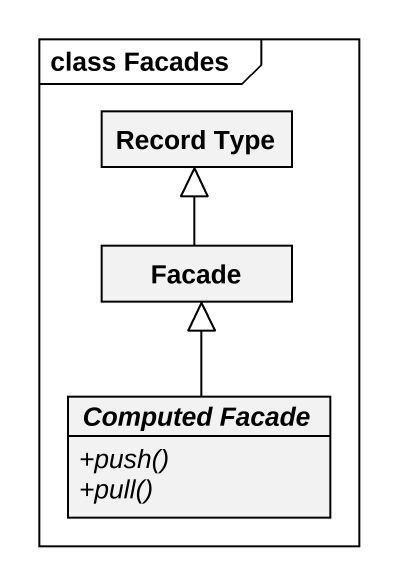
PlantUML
@startuml
mainframe class Facades
hide circle
hide empty members
skinparam classAttributeIconSize 0
class "Record Type" as Record_Type
class Facade
abstract class "Computed Facade" as Computed_Facade {
  {abstract} +push()
  {abstract} +pull()
}
Facade -up-|> Record_Type
Computed_Facade -up-|> Facade
@enduml
